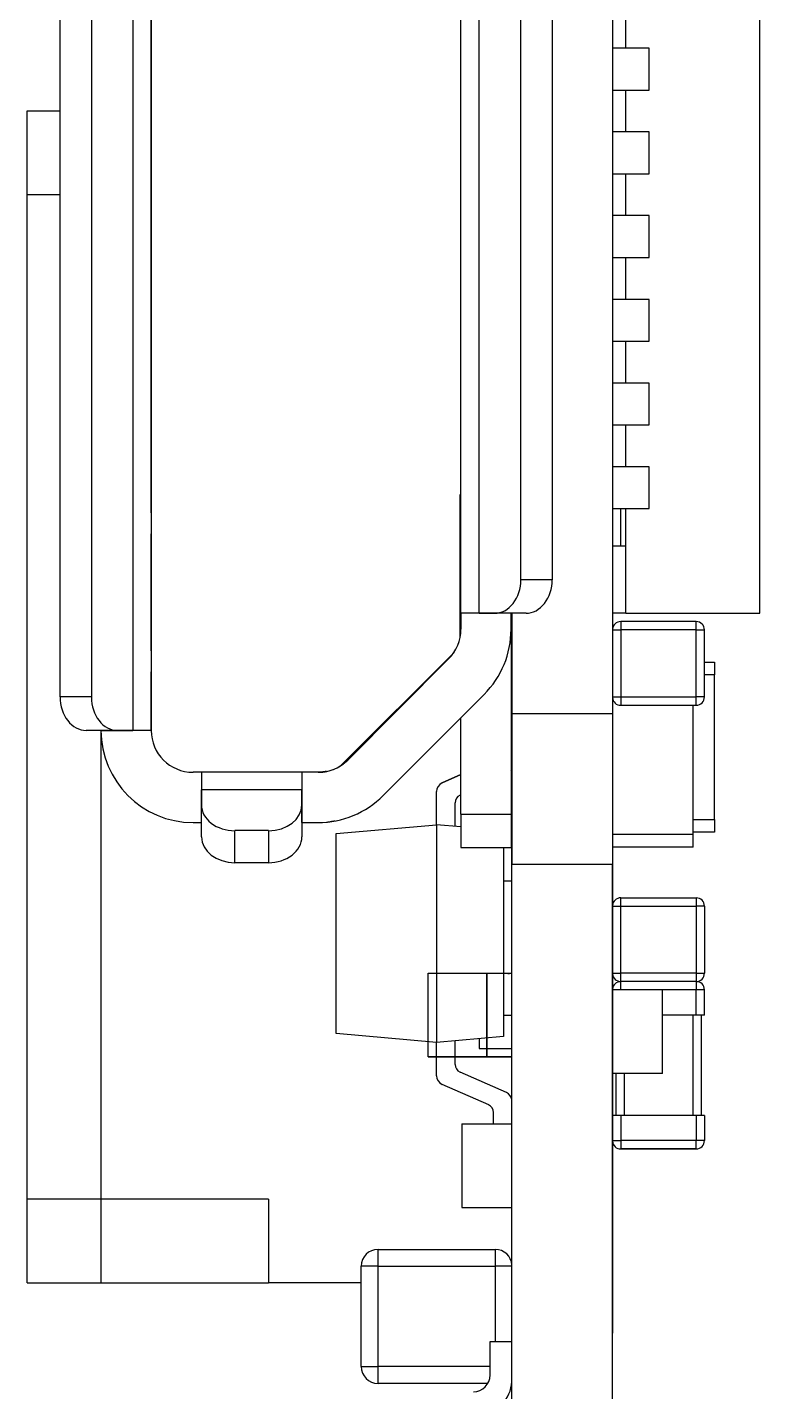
# Model space of a CAD drawing. Extents: x 119.2 to 174.2, y 86.4 to 135.7.
# Drawn here: x 126.31 to 130.69, y 99.8 to 107.95 of the extents above; entities that cross this region are included whole.
import ezdxf

# ---------------------------------------------------------------- set-up
doc = ezdxf.new("R2010")
doc.units = 0
doc.layers.add('ProjItem012', color=7, linetype='CONTINUOUS')

msp = doc.modelspace()

# ---------------------------------------------------------------- linework, layer by layer
at = {"layer": 'ProjItem012'}
for p, q in [((130.687, 104.45), (130.687, 111.45)), ((126.943, 110.15), (126.943, 103.75)), ((127.052, 110.15), (127.052, 103.75)), ((129.807, 110.05), (129.807, 103.85)), ((126.507, 109.95), (126.507, 103.95)), ((126.695, 109.95), (126.695, 103.95)), ((128.902, 104.45), (128.902, 109.45)), ((129.012, 104.45), (129.012, 109.45)), ((129.26, 104.65), (129.26, 109.25)), ((129.447, 109.25), (129.447, 104.65)), ((127.052, 105.175), (127.052, 108.725)), ((129.887, 107.825), (129.887, 108.075)), ((129.808, 107.825), (129.807, 107.825)), ((129.808, 107.84), (129.808, 107.84)), ((129.887, 107.825), (129.808, 107.825)), ((130.027, 107.825), (129.887, 107.825)), ((130.027, 107.575), (130.027, 107.825)), ((129.808, 107.798), (129.808, 107.602)), ((129.808, 107.798), (129.808, 107.602)), ((129.808, 107.798), (129.808, 107.798)), ((129.808, 107.602), (129.808, 107.602)), ((129.807, 107.575), (129.808, 107.575)), ((129.808, 107.575), (129.887, 107.575)), ((129.808, 107.56), (129.808, 107.56)), ((129.808, 107.56), (129.808, 107.56)), ((129.887, 107.325), (129.887, 107.575)), ((129.887, 107.575), (130.027, 107.575)), ((126.312, 106.95), (126.312, 107.45)), ((126.312, 107.45), (126.507, 107.45)), ((129.808, 107.34), (129.808, 107.34)), ((129.808, 107.325), (129.807, 107.325)), ((129.887, 107.325), (129.808, 107.325)), ((129.808, 107.298), (129.808, 107.102)), ((129.808, 107.298), (129.808, 107.102)), ((129.808, 107.298), (129.808, 107.298)), ((130.027, 107.325), (129.887, 107.325)), ((130.027, 107.075), (130.027, 107.325)), ((129.808, 107.102), (129.808, 107.102)), ((129.807, 107.075), (129.808, 107.075)), ((129.808, 107.075), (129.887, 107.075)), ((129.808, 107.06), (129.808, 107.06)), ((129.808, 107.06), (129.808, 107.06)), ((129.887, 106.825), (129.887, 107.075)), ((129.887, 107.075), (130.027, 107.075)), ((126.312, 100.95), (126.312, 106.95)), ((126.507, 106.95), (126.312, 106.95)), ((129.808, 106.825), (129.807, 106.825)), ((129.808, 106.84), (129.808, 106.84)), ((129.887, 106.825), (129.808, 106.825)), ((129.808, 106.798), (129.808, 106.602)), ((129.808, 106.798), (129.808, 106.602)), ((129.808, 106.798), (129.808, 106.798)), ((130.027, 106.825), (129.887, 106.825)), ((130.027, 106.575), (130.027, 106.825)), ((129.808, 106.602), (129.808, 106.602)), ((129.807, 106.575), (129.808, 106.575)), ((129.808, 106.575), (129.887, 106.575)), ((129.808, 106.56), (129.808, 106.56)), ((129.808, 106.56), (129.808, 106.56)), ((129.887, 106.325), (129.887, 106.575)), ((129.887, 106.575), (130.027, 106.575)), ((129.808, 106.325), (129.807, 106.325)), ((129.808, 106.34), (129.808, 106.34)), ((129.887, 106.325), (129.808, 106.325)), ((129.808, 106.298), (129.808, 106.102)), ((129.808, 106.298), (129.808, 106.102)), ((129.808, 106.298), (129.808, 106.298)), ((130.027, 106.325), (129.887, 106.325)), ((130.027, 106.075), (130.027, 106.325)), ((129.807, 106.075), (129.808, 106.075)), ((129.808, 106.102), (129.808, 106.102)), ((129.808, 106.075), (129.887, 106.075)), ((129.808, 106.06), (129.808, 106.06)), ((129.808, 106.06), (129.808, 106.06)), ((129.887, 105.825), (129.887, 106.075)), ((129.887, 106.075), (130.027, 106.075)), ((129.808, 105.825), (129.807, 105.825)), ((129.808, 105.84), (129.808, 105.84)), ((129.887, 105.825), (129.808, 105.825)), ((129.808, 105.798), (129.808, 105.602)), ((129.808, 105.798), (129.808, 105.602)), ((129.808, 105.798), (129.808, 105.798)), ((130.027, 105.825), (129.887, 105.825)), ((130.027, 105.575), (130.027, 105.825)), ((129.807, 105.575), (129.808, 105.575)), ((129.808, 105.602), (129.808, 105.602)), ((129.808, 105.575), (129.887, 105.575)), ((129.808, 105.56), (129.808, 105.56)), ((129.808, 105.56), (129.808, 105.56)), ((129.887, 105.325), (129.887, 105.575)), ((129.887, 105.575), (130.027, 105.575)), ((129.808, 105.325), (129.807, 105.325)), ((129.808, 105.34), (129.808, 105.34)), ((129.887, 105.325), (129.808, 105.325)), ((129.808, 105.298), (129.808, 105.102)), ((129.808, 105.298), (129.808, 105.102)), ((129.808, 105.298), (129.808, 105.298)), ((130.027, 105.325), (129.887, 105.325)), ((130.027, 105.075), (130.027, 105.325)), ((128.897, 105.16), (128.902, 105.16)), ((128.897, 104.304), (128.897, 105.16)), ((128.897, 105.143), (128.902, 105.142)), ((129.807, 105.075), (129.808, 105.075)), ((129.808, 105.102), (129.808, 105.102)), ((129.808, 105.075), (129.887, 105.075)), ((129.808, 105.06), (129.808, 105.06)), ((129.808, 105.06), (129.808, 105.06)), ((129.808, 105.06), (129.808, 105.06)), ((129.808, 105.06), (129.808, 105.06)), ((129.808, 105.06), (129.808, 104.9)), ((129.808, 105.06), (129.808, 104.9)), ((129.857, 104.85), (129.857, 105.075)), ((129.857, 104.85), (129.857, 105.075)), ((129.857, 104.85), (129.857, 105.075)), ((129.887, 104.45), (129.887, 105.075)), ((129.887, 105.075), (130.027, 105.075)), ((127.052, 105.05), (127.052, 104.925)), ((128.897, 105.025), (128.902, 105.025)), ((127.052, 104.925), (127.052, 104.225)), ((127.052, 104.225), (127.052, 104.925)), ((129.808, 104.9), (129.808, 104.9)), ((129.808, 104.85), (129.807, 104.85)), ((129.808, 104.858), (129.808, 104.45)), ((129.808, 104.858), (129.808, 104.45)), ((129.808, 104.858), (129.808, 104.858)), ((129.887, 104.85), (129.808, 104.85)), ((129.447, 104.65), (129.26, 104.65)), ((128.902, 104.45), (128.902, 104.354)), ((129.202, 104.45), (129.012, 104.45)), ((129.012, 104.45), (129.104, 104.45)), ((129.291, 104.45), (129.104, 104.45)), ((129.202, 104.354), (129.202, 104.45)), ((129.202, 104.45), (129.202, 103.25)), ((129.207, 104.45), (129.207, 103.85)), ((129.207, 102.85), (129.207, 104.45)), ((129.207, 102.85), (129.207, 104.45)), ((129.808, 104.45), (129.807, 104.45)), ((129.887, 104.45), (129.808, 104.45)), ((129.808, 104.45), (129.808, 104.45)), ((129.808, 104.45), (129.808, 103.85)), ((129.808, 104.45), (129.808, 103.85)), ((129.887, 104.45), (130.687, 104.45)), ((130.307, 104.4), (129.857, 104.4)), ((130.307, 104.4), (129.857, 104.4)), ((130.307, 104.4), (129.857, 104.4)), ((129.857, 104.35), (129.857, 103.95)), ((130.307, 104.35), (129.857, 104.35)), ((130.307, 104.35), (129.857, 104.35)), ((129.857, 104.35), (129.857, 103.95)), ((129.857, 104.35), (129.857, 103.95)), ((130.307, 104.35), (129.857, 104.35)), ((130.307, 103.95), (130.307, 104.35)), ((130.307, 103.95), (130.307, 104.35)), ((130.307, 103.95), (130.307, 104.35)), ((130.357, 103.95), (130.357, 104.35)), ((130.357, 103.95), (130.357, 104.35)), ((130.357, 103.95), (130.357, 104.35)), ((127.052, 104.225), (127.052, 104.1)), ((128.187, 103.542), (128.861, 104.215)), ((128.829, 104.177), (128.226, 103.573)), ((130.357, 104.158), (130.417, 104.158)), ((130.417, 104.082), (130.357, 104.082)), ((130.417, 103.218), (130.417, 104.082)), ((129.207, 104.05), (129.202, 104.05)), ((129.207, 104.05), (129.207, 104.05)), ((126.695, 103.95), (126.507, 103.95)), ((127.052, 103.75), (127.052, 103.975)), ((128.438, 103.361), (129.041, 103.965)), ((129.857, 103.95), (130.307, 103.95)), ((129.857, 103.95), (130.307, 103.95)), ((129.857, 103.95), (130.307, 103.95)), ((129.207, 103.85), (129.202, 103.85)), ((129.807, 103.85), (129.207, 103.85)), ((129.207, 103.85), (129.207, 103.85)), ((129.808, 103.85), (129.808, 103.65)), ((129.808, 103.85), (129.808, 103.65)), ((129.808, 103.85), (129.808, 103.85)), ((129.857, 103.9), (130.307, 103.9)), ((129.857, 103.9), (130.307, 103.9)), ((129.857, 103.9), (130.307, 103.9)), ((130.29, 103.129), (130.29, 103.9)), ((126.851, 103.75), (126.664, 103.75)), ((126.752, 103.75), (126.943, 103.75)), ((126.752, 103.75), (126.752, 100.95)), ((126.943, 103.75), (126.851, 103.75)), ((128.438, 103.361), (128.902, 103.826)), ((128.902, 103.25), (128.902, 103.826)), ((129.207, 103.736), (129.202, 103.736)), ((129.207, 103.736), (129.207, 103.736)), ((129.808, 103.65), (129.808, 103.65)), ((127.352, 103.5), (127.302, 103.5)), ((127.952, 103.5), (127.352, 103.5)), ((128.049, 103.5), (127.952, 103.5)), ((128.79, 103.437), (128.902, 103.486)), ((128.902, 103.486), (128.79, 103.437)), ((127.352, 103.2), (127.352, 103.395)), ((127.352, 103.395), (127.352, 103.305)), ((127.952, 103.395), (127.352, 103.395)), ((127.952, 103.2), (127.952, 103.395)), ((127.952, 103.395), (127.952, 103.305)), ((128.757, 103.186), (128.757, 103.386)), ((128.757, 103.186), (128.757, 103.386)), ((128.897, 103.364), (128.902, 103.366)), ((128.902, 103.366), (128.897, 103.364)), ((127.352, 103.114), (127.352, 103.305)), ((127.952, 103.305), (127.952, 103.114)), ((128.867, 103.177), (128.867, 103.318)), ((127.302, 103.2), (127.352, 103.2)), ((127.952, 103.2), (128.049, 103.2)), ((128.157, 103.134), (128.757, 103.186)), ((128.757, 103.186), (128.757, 101.886)), ((128.902, 103.174), (128.757, 103.186)), ((128.902, 103.25), (129.202, 103.25)), ((130.29, 103.218), (130.417, 103.218)), ((127.752, 103.152), (127.552, 103.152)), ((127.552, 102.96), (127.552, 103.152)), ((127.752, 103.152), (127.752, 102.96)), ((128.157, 101.939), (128.157, 103.134)), ((129.808, 103.129), (129.807, 103.129)), ((129.808, 103.15), (129.808, 103.15)), ((130.29, 103.129), (129.808, 103.129)), ((130.417, 103.142), (130.29, 103.142)), ((128.902, 103.05), (129.202, 103.05)), ((129.157, 103.05), (129.157, 101.921)), ((129.207, 103.05), (129.202, 103.05)), ((129.207, 103.05), (129.207, 103.05)), ((129.808, 103.053), (129.807, 103.053)), ((130.29, 103.053), (129.808, 103.053)), ((127.752, 102.96), (127.552, 102.96)), ((129.207, 91.95), (129.207, 102.95)), ((129.807, 102.95), (129.207, 102.95)), ((129.807, 91.95), (129.807, 102.95)), ((129.207, 102.85), (129.157, 102.85)), ((129.207, 102.85), (129.207, 102.85)), ((129.207, 102.85), (129.207, 102.85)), ((129.207, 102.65), (129.207, 102.85)), ((129.207, 102.65), (129.207, 102.85)), ((129.857, 102.75), (130.307, 102.75)), ((129.857, 102.75), (130.307, 102.75)), ((129.857, 102.75), (130.307, 102.75)), ((129.857, 102.7), (130.307, 102.7)), ((129.857, 102.3), (129.857, 102.7)), ((129.857, 102.7), (130.307, 102.7)), ((129.857, 102.3), (129.857, 102.7)), ((129.857, 102.7), (130.307, 102.7)), ((129.857, 102.3), (129.857, 102.7)), ((130.307, 102.7), (130.307, 102.3)), ((130.307, 102.7), (130.307, 102.3)), ((130.307, 102.7), (130.307, 102.3)), ((130.357, 102.7), (130.357, 102.3)), ((130.357, 102.7), (130.357, 102.3)), ((130.357, 102.7), (130.357, 102.3)), ((129.207, 102.65), (129.207, 102.65)), ((129.808, 102.65), (129.808, 102.25)), ((129.808, 102.65), (129.808, 102.25)), ((129.808, 102.65), (129.808, 102.65)), ((128.707, 102.3), (129.057, 102.3)), ((128.707, 101.8), (128.707, 102.3)), ((128.707, 102.3), (129.057, 102.3)), ((128.707, 102.3), (129.057, 102.3)), ((128.707, 101.8), (128.707, 102.3)), ((128.707, 101.8), (128.707, 102.3)), ((128.707, 102.3), (129.057, 102.3)), ((128.707, 101.8), (128.707, 102.3)), ((129.057, 102.3), (129.057, 101.8)), ((129.057, 102.3), (129.057, 101.8)), ((129.057, 101.8), (129.057, 102.3)), ((129.057, 101.8), (129.057, 102.3)), ((129.057, 101.8), (129.057, 102.3)), ((129.057, 101.8), (129.057, 102.3)), ((129.057, 101.8), (129.057, 102.3)), ((129.057, 101.8), (129.057, 102.3)), ((129.185, 102.299), (129.192, 102.299)), ((129.192, 102.299), (129.185, 102.299)), ((129.185, 102.299), (129.192, 102.299)), ((129.192, 102.299), (129.185, 102.299)), ((129.185, 102.299), (129.192, 102.299)), ((129.192, 102.299), (129.185, 102.299)), ((129.185, 102.299), (129.192, 102.299)), ((129.192, 102.299), (129.185, 102.299)), ((129.207, 102.3), (129.207, 102.3)), ((129.207, 101.8), (129.207, 102.3)), ((129.207, 101.8), (129.207, 102.3)), ((130.307, 102.3), (129.857, 102.3)), ((130.307, 102.3), (129.857, 102.3)), ((130.307, 102.3), (129.857, 102.3)), ((129.808, 102.25), (129.808, 102.25)), ((129.808, 102.225), (129.808, 102.225)), ((129.808, 102.225), (129.808, 101.675)), ((129.808, 102.225), (129.808, 101.675)), ((130.307, 102.25), (129.857, 102.25)), ((130.307, 102.25), (129.857, 102.25)), ((130.307, 102.25), (129.857, 102.25)), ((129.808, 102.2), (129.807, 102.2)), ((130.107, 102.2), (129.808, 102.2)), ((130.107, 101.7), (130.107, 102.2)), ((130.307, 102.2), (130.107, 102.2)), ((130.307, 102.2), (130.107, 102.2)), ((130.307, 102.2), (130.107, 102.2)), ((130.307, 102.05), (130.307, 102.2)), ((130.307, 102.05), (130.307, 102.2)), ((130.307, 102.05), (130.307, 102.2)), ((130.357, 102.05), (130.357, 102.2)), ((130.357, 102.05), (130.357, 102.2)), ((130.357, 102.05), (130.357, 102.2)), ((129.157, 102.05), (129.207, 102.05)), ((129.207, 102.05), (129.207, 102.05)), ((130.307, 102.05), (130.107, 102.05)), ((130.307, 102.05), (130.107, 102.05)), ((130.307, 102.05), (130.107, 102.05)), ((130.287, 102.05), (130.287, 101.45)), ((130.337, 102.05), (130.337, 101.45)), ((128.757, 101.886), (128.157, 101.939)), ((129.157, 101.921), (128.757, 101.886)), ((128.757, 101.686), (128.757, 101.886)), ((128.867, 101.755), (128.867, 101.896)), ((129.012, 101.909), (129.012, 101.85)), ((129.057, 101.8), (128.707, 101.8)), ((128.707, 101.8), (129.057, 101.8)), ((129.057, 101.8), (128.707, 101.8)), ((128.707, 101.8), (129.057, 101.8)), ((129.012, 101.85), (129.207, 101.85)), ((129.207, 101.8), (129.057, 101.8)), ((129.057, 101.8), (129.207, 101.8)), ((129.207, 101.8), (129.057, 101.8)), ((129.057, 101.8), (129.207, 101.8)), ((129.207, 101.85), (129.207, 101.85)), ((129.207, 101.425), (129.207, 101.8)), ((129.207, 101.425), (129.207, 101.8)), ((129.207, 101.8), (129.207, 101.8)), ((129.207, 101.8), (129.207, 101.8)), ((129.207, 101.8), (129.207, 101.8)), ((129.207, 101.8), (129.207, 101.8)), ((129.207, 101.8), (129.207, 101.8)), ((129.068, 101.514), (128.79, 101.636)), ((129.175, 101.587), (128.897, 101.709)), ((129.808, 101.7), (129.807, 101.7)), ((130.107, 101.7), (129.808, 101.7)), ((129.808, 101.675), (129.808, 101.675)), ((129.827, 101.7), (129.827, 101.45)), ((129.877, 101.7), (129.877, 101.45)), ((129.097, 101.4), (129.097, 101.468)), ((128.907, 101.4), (128.907, 100.9)), ((128.907, 101.4), (129.207, 101.4)), ((129.207, 100.875), (129.207, 101.425)), ((129.207, 101.425), (129.207, 101.425)), ((129.207, 100.875), (129.207, 101.425)), ((129.207, 101.4), (129.207, 101.4)), ((130.307, 101.45), (129.857, 101.45)), ((130.307, 101.45), (129.857, 101.45)), ((130.307, 101.45), (129.857, 101.45)), ((129.857, 101.45), (129.857, 101.3)), ((129.857, 101.45), (129.857, 101.3)), ((129.857, 101.45), (129.857, 101.3)), ((130.307, 101.45), (130.307, 101.3)), ((130.307, 101.45), (130.307, 101.3)), ((130.307, 101.45), (130.307, 101.3)), ((130.357, 101.45), (130.357, 101.3)), ((130.357, 101.45), (130.357, 101.3)), ((130.357, 101.45), (130.357, 101.3)), ((129.808, 101.25), (129.808, 100.775)), ((129.808, 101.25), (129.808, 100.775)), ((129.808, 101.25), (129.808, 101.25)), ((130.307, 101.3), (129.857, 101.3)), ((130.307, 101.3), (129.857, 101.3)), ((130.307, 101.3), (129.857, 101.3)), ((129.857, 101.25), (130.307, 101.25)), ((130.307, 101.25), (129.857, 101.25)), ((129.857, 101.25), (130.307, 101.25)), ((130.307, 101.25), (129.857, 101.25)), ((129.857, 101.25), (130.307, 101.25)), ((130.307, 101.25), (129.857, 101.25)), ((129.857, 101.25), (130.307, 101.25)), ((130.307, 101.25), (129.857, 101.25)), ((129.857, 101.25), (130.307, 101.25)), ((130.307, 101.25), (129.857, 101.25)), ((129.857, 101.25), (130.307, 101.25)), ((130.307, 101.25), (129.857, 101.25)), ((126.312, 100.45), (126.312, 100.95)), ((126.752, 100.95), (126.312, 100.95)), ((126.752, 100.95), (126.752, 100.45)), ((127.752, 100.95), (126.752, 100.95)), ((127.752, 100.95), (127.752, 100.45)), ((128.907, 100.9), (129.207, 100.9)), ((129.207, 100.9), (129.207, 100.9)), ((129.207, 100.875), (129.207, 100.875)), ((129.207, 100.75), (129.207, 100.75)), ((129.207, 100.3), (129.207, 100.75)), ((129.207, 100.3), (129.207, 100.75)), ((129.808, 100.775), (129.808, 100.775)), ((128.407, 100.65), (129.107, 100.65)), ((128.407, 100.65), (129.107, 100.65)), ((128.407, 100.65), (129.107, 100.65)), ((128.407, 100.65), (129.107, 100.65)), ((128.407, 100.65), (129.107, 100.65)), ((128.407, 100.65), (129.107, 100.65)), ((128.407, 100.65), (129.107, 100.65)), ((128.407, 100.65), (129.107, 100.65)), ((128.407, 100.65), (129.107, 100.65)), ((128.407, 100.65), (129.107, 100.65)), ((129.808, 100.65), (129.808, 100.65)), ((128.307, 99.95), (128.307, 100.55)), ((128.307, 99.95), (128.307, 100.55)), ((128.307, 99.95), (128.307, 100.55)), ((128.407, 99.95), (128.407, 100.55)), ((128.407, 99.95), (128.407, 100.55)), ((128.407, 100.55), (129.107, 100.55)), ((128.407, 100.55), (129.107, 100.55)), ((128.407, 99.95), (128.407, 100.55)), ((128.407, 100.55), (129.107, 100.55)), ((129.107, 100.55), (129.107, 100.1)), ((129.107, 100.55), (129.107, 100.1)), ((129.107, 100.55), (129.107, 100.1)), ((126.312, 100.45), (126.752, 100.45)), ((126.752, 100.45), (127.752, 100.45)), ((128.307, 100.45), (127.752, 100.45)), ((129.207, 99.4), (129.207, 100.3)), ((129.207, 100.3), (129.207, 100.3)), ((129.207, 99.4), (129.207, 100.3)), ((129.077, 100.1), (129.207, 100.1)), ((129.077, 99.9), (129.077, 100.1)), ((129.207, 100.1), (129.207, 100.1)), ((129.808, 100.15), (129.808, 100.15)), ((129.077, 99.95), (128.407, 99.95)), ((129.077, 99.95), (128.407, 99.95)), ((129.077, 99.95), (128.407, 99.95)), ((129.064, 99.85), (128.407, 99.85)), ((129.064, 99.85), (128.407, 99.85)), ((129.064, 99.85), (128.407, 99.85)), ((129.064, 99.85), (128.407, 99.85)), ((129.064, 99.85), (128.407, 99.85)), ((129.064, 99.85), (128.407, 99.85)), ((129.064, 99.85), (128.407, 99.85)), ((129.064, 99.85), (128.407, 99.85)), ((129.064, 99.85), (128.407, 99.85)), ((129.064, 99.85), (128.407, 99.85))]:
    msp.add_line(p, q, dxfattribs=at)
for centre, radius, start, end in [((128.652, 104.354), 0.25, -45, 0), ((128.652, 104.354), 0.25, -45, 0), ((128.652, 104.354), 0.55, -45, 0), ((129.857, 104.35), 0.05, 179.638, 180), ((129.857, 104.35), 0.05, 179.638, 180), ((129.857, 104.35), 0.05, 179.638, 180), ((129.857, 104.35), 0.05, 179.638, 180), ((129.857, 104.35), 0.05, 90, 175.191), ((129.857, 104.35), 0.05, 90, 175.191), ((129.857, 104.35), 0.05, 90, 175.191), ((129.857, 104.35), 0.05, 90, 175.191), ((130.307, 104.35), 0.05, 0, 90), ((130.307, 104.35), 0.05, 0, 90), ((130.307, 104.35), 0.05, 0, 90), ((130.307, 104.35), 0.05, 0, 90), ((129.857, 103.95), 0.05, 180, -179.638), ((129.857, 103.95), 0.05, -180, -179.638), ((129.857, 103.95), 0.05, -180, -179.638), ((129.857, 103.95), 0.05, 180, -179.638), ((129.857, 103.95), 0.05, -175.191, -90), ((129.857, 103.95), 0.05, -175.191, -90), ((129.857, 103.95), 0.05, -175.191, -90), ((129.857, 103.95), 0.05, -175.191, -90), ((130.307, 103.95), 0.05, -90, 0), ((130.307, 103.95), 0.05, -90, 0), ((130.307, 103.95), 0.05, -90, 0), ((130.307, 103.95), 0.05, -90, 0), ((127.302, 103.75), 0.55, 180, -90), ((127.302, 103.75), 0.25, 180, -90), ((128.049, 103.75), 0.25, -90, -45), ((128.049, 103.75), 0.25, -77.8428, -65.5302), ((128.049, 103.75), 0.25, -65.5302, -45), ((128.049, 103.75), 0.25, -45, -44.9491), ((129.152, 103.536), 0.055, -24.62, -4.58489), ((129.152, 103.536), 0.055, -0.34551, 0), ((128.812, 103.386), 0.055, 113.806, 180), ((128.049, 103.75), 0.55, -90, -45), ((128.917, 103.318), 0.05, 113.806, 180), ((128.917, 103.318), 0.05, 113.806, 180), ((129.857, 102.7), 0.05, 179.638, 180), ((129.857, 102.7), 0.05, 179.638, 180), ((129.857, 102.7), 0.05, 179.638, 180), ((129.857, 102.7), 0.05, 179.638, 180), ((129.857, 102.7), 0.05, 179.638, 180), ((129.857, 102.7), 0.05, 179.638, 180), ((129.857, 102.7), 0.05, 179.638, 180), ((129.857, 102.7), 0.05, 179.638, 180), ((129.857, 102.7), 0.05, 179.638, 180), ((129.857, 102.7), 0.05, 90, 175.191), ((129.857, 102.7), 0.05, 90, 175.191), ((129.857, 102.7), 0.05, 90, 175.191), ((129.857, 102.7), 0.05, 90, 175.191), ((129.857, 102.7), 0.05, 90, 175.191), ((129.857, 102.7), 0.05, 90, 175.191), ((129.857, 102.7), 0.05, 90, 175.191), ((129.857, 102.7), 0.05, 90, 175.191), ((129.857, 102.7), 0.05, 90, 175.191), ((130.307, 102.7), 0.05, 0, 90), ((130.307, 102.7), 0.05, 0, 90), ((130.307, 102.7), 0.05, 0, 90), ((130.307, 102.7), 0.05, 0, 90), ((129.857, 102.3), 0.05, 180, -179.638), ((129.857, 102.3), 0.05, -180, -179.638), ((129.857, 102.3), 0.05, -180, -179.638), ((129.857, 102.3), 0.05, 180, -179.638), ((129.857, 102.3), 0.05, -175.191, -90), ((129.857, 102.3), 0.05, -175.191, -90), ((129.857, 102.3), 0.05, -175.191, -90), ((129.857, 102.3), 0.05, -175.191, -90), ((130.307, 102.3), 0.05, -90, 0), ((130.307, 102.3), 0.05, -90, 0), ((130.307, 102.3), 0.05, -90, 0), ((130.307, 102.3), 0.05, -90, 0), ((129.857, 102.2), 0.05, 90, 175.191), ((129.857, 102.2), 0.05, 90, 175.191), ((129.857, 102.2), 0.05, 90, 175.191), ((129.857, 102.2), 0.05, 90, 175.191), ((130.307, 102.2), 0.05, 0, 90), ((130.307, 102.2), 0.05, 0, 90), ((130.307, 102.2), 0.05, 0, 90), ((130.307, 102.2), 0.05, 0, 90), ((129.857, 102.2), 0.05, 179.638, 180), ((129.857, 102.2), 0.05, 179.638, 180), ((129.857, 102.2), 0.05, 179.638, 180), ((129.857, 102.2), 0.05, 179.638, 180), ((128.917, 101.755), 0.05, 180, -113.806), ((128.812, 101.686), 0.055, 180, -113.806), ((129.152, 101.536), 0.055, 4.58489, 66.1941), ((129.047, 101.468), 0.05, 0, 66.1941), ((129.152, 101.536), 0.055, 0, 0.34551), ((129.857, 101.3), 0.05, 180, -179.638), ((129.857, 101.3), 0.05, 180, -179.638), ((129.857, 101.3), 0.05, -180, -179.638), ((129.857, 101.3), 0.05, -180, -179.638), ((129.857, 101.3), 0.05, -180, -179.638), ((129.857, 101.3), 0.05, -180, -179.638), ((129.857, 101.3), 0.05, -180, -179.638), ((129.857, 101.3), 0.05, -180, -179.638), ((129.857, 101.3), 0.05, -175.191, -90), ((129.857, 101.3), 0.05, -175.191, -90), ((129.857, 101.3), 0.05, -175.191, -90), ((129.857, 101.3), 0.05, -175.191, -90), ((129.857, 101.3), 0.05, -175.191, -90), ((129.857, 101.3), 0.05, -175.191, -90), ((129.857, 101.3), 0.05, -175.191, -90), ((129.857, 101.3), 0.05, -175.191, -90), ((130.307, 101.3), 0.05, -90, 0), ((130.307, 101.3), 0.05, -90, 0), ((130.307, 101.3), 0.05, -90, 0), ((130.307, 101.3), 0.05, -90, 0), ((130.307, 101.3), 0.05, -90, 0), ((130.307, 101.3), 0.05, -90, 0), ((130.307, 101.3), 0.05, -90, 0), ((130.307, 101.3), 0.05, -90, 0), ((128.407, 100.55), 0.1, 90, 180), ((128.407, 100.55), 0.1, 90, 180), ((128.407, 100.55), 0.1, 90, 180), ((128.407, 100.55), 0.1, 90, 180), ((129.107, 100.55), 0.1, 3.39983, 90), ((129.107, 100.55), 0.1, 3.39983, 90), ((129.107, 100.55), 0.1, 3.39983, 90), ((129.107, 100.55), 0.1, 3.39983, 90), ((129.107, 100.55), 0.1, 0, 0.25623), ((129.107, 100.55), 0.1, 0, 0.25623), ((129.107, 100.55), 0.1, 0, 0.25623), ((129.107, 100.55), 0.1, 0, 0.25623), ((128.407, 99.95), 0.1, 180, -90), ((128.407, 99.95), 0.1, 180, -90), ((128.407, 99.95), 0.1, -180, -90), ((128.407, 99.95), 0.1, -180, -90), ((128.407, 99.95), 0.1, 180, -90), ((128.407, 99.95), 0.1, 180, -90), ((128.407, 99.95), 0.1, -180, -90), ((128.407, 99.95), 0.1, -180, -90), ((128.407, 99.95), 0.1, 180, -90), ((128.977, 99.9), 0.1, -90, 0), ((128.977, 99.9), 0.1, -90, 0), ((128.977, 99.9), 0.1, -90, 0), ((129.007, 99.87), 0.2, -90, -2.40387), ((129.007, 99.87), 0.2, -0.18119, 0)]:
    msp.add_arc(centre, radius, start, end, dxfattribs=at)
for centre, major_axis, ratio, start_param, end_param in [((129.104, 104.65), (0, 0.2), 0.781629, 3.14159, 4.71239), ((129.291, 104.65), (0, -0.2), 0.781629, -6.28319, -4.71239), ((126.664, 103.95), (0, 0.2), 0.781629, -4.71239, -3.14159), ((126.851, 103.95), (0, -0.2), 0.781629, 4.71239, 0), ((127.552, 103.305), (0.2, 0), 0.769614, 3.14159, 4.71239), ((127.752, 103.305), (0.2, 0), 0.769614, 4.71239, 0), ((127.552, 103.114), (-0.2, 0), 0.769614, 0, -4.71239), ((127.752, 103.114), (-0.2, 0), 0.769614, -4.71239, -3.14159)]:
    msp.add_ellipse(centre, major_axis=major_axis, ratio=ratio, start_param=start_param, end_param=end_param, dxfattribs=at)
for points, degree in [([(129.808, 107.84), (129.808, 107.84), (129.808, 107.82), (129.808, 107.798)], 3), ([(129.808, 107.84), (129.808, 107.84), (129.808, 107.82), (129.808, 107.798)], 3), ([(129.808, 107.602), (129.808, 107.58), (129.808, 107.56), (129.808, 107.56)], 3), ([(129.808, 107.602), (129.808, 107.58), (129.808, 107.56), (129.808, 107.56)], 3), ([(129.808, 107.34), (129.808, 107.34), (129.808, 107.32), (129.808, 107.298)], 3), ([(129.808, 107.34), (129.808, 107.34), (129.808, 107.32), (129.808, 107.298)], 3), ([(129.808, 107.102), (129.808, 107.08), (129.808, 107.06), (129.808, 107.06)], 3), ([(129.808, 107.102), (129.808, 107.08), (129.808, 107.06), (129.808, 107.06)], 3), ([(129.808, 106.84), (129.808, 106.84), (129.808, 106.82), (129.808, 106.798)], 3), ([(129.808, 106.84), (129.808, 106.84), (129.808, 106.82), (129.808, 106.798)], 3), ([(129.808, 106.602), (129.808, 106.58), (129.808, 106.56), (129.808, 106.56)], 3), ([(129.808, 106.602), (129.808, 106.58), (129.808, 106.56), (129.808, 106.56)], 3), ([(129.808, 106.34), (129.808, 106.34), (129.808, 106.32), (129.808, 106.298)], 3), ([(129.808, 106.34), (129.808, 106.34), (129.808, 106.32), (129.808, 106.298)], 3), ([(129.808, 106.102), (129.808, 106.08), (129.808, 106.06), (129.808, 106.06)], 3), ([(129.808, 106.102), (129.808, 106.08), (129.808, 106.06), (129.808, 106.06)], 3), ([(129.808, 105.84), (129.808, 105.84), (129.808, 105.82), (129.808, 105.798)], 3), ([(129.808, 105.84), (129.808, 105.84), (129.808, 105.82), (129.808, 105.798)], 3), ([(129.808, 105.602), (129.808, 105.58), (129.808, 105.56), (129.808, 105.56)], 3), ([(129.808, 105.602), (129.808, 105.58), (129.808, 105.56), (129.808, 105.56)], 3), ([(129.808, 105.34), (129.808, 105.34), (129.808, 105.32), (129.808, 105.298)], 3), ([(129.808, 105.34), (129.808, 105.34), (129.808, 105.32), (129.808, 105.298)], 3), ([(127.052, 105.05), (127.052, 105.117), (127.052, 105.176), (127.052, 105.175)], 3), ([(129.808, 105.102), (129.808, 105.08), (129.808, 105.06), (129.808, 105.06)], 3), ([(129.808, 105.102), (129.808, 105.08), (129.808, 105.06), (129.808, 105.06)], 3), ([(129.808, 104.9), (129.808, 104.9), (129.808, 104.88), (129.808, 104.858)], 3), ([(129.808, 104.9), (129.808, 104.9), (129.808, 104.88), (129.808, 104.858)], 3), ([(129.012, 104.45), (128.906, 104.45), (128.902, 104.45)], 2), ([(129.807, 104.35), (129.808, 104.35)], 1), ([(129.807, 104.35), (129.808, 104.35)], 1), ([(129.807, 104.35), (129.808, 104.35)], 1), ([(129.808, 104.35), (129.809, 104.35), (129.832, 104.35), (129.857, 104.35)], 3), ([(129.808, 104.35), (129.809, 104.35), (129.832, 104.35), (129.857, 104.35)], 3), ([(129.808, 104.35), (129.809, 104.35), (129.832, 104.35), (129.857, 104.35)], 3), ([(129.857, 104.4), (129.857, 104.401), (129.857, 104.377), (129.857, 104.35)], 3), ([(129.857, 104.4), (129.857, 104.401), (129.857, 104.377), (129.857, 104.35)], 3), ([(129.857, 104.4), (129.857, 104.401), (129.857, 104.377), (129.857, 104.35)], 3), ([(130.307, 104.35), (130.307, 104.377), (130.307, 104.401), (130.307, 104.4)], 3), ([(130.307, 104.35), (130.307, 104.377), (130.307, 104.401), (130.307, 104.4)], 3), ([(130.307, 104.35), (130.307, 104.377), (130.307, 104.401), (130.307, 104.4)], 3), ([(130.307, 104.35), (130.334, 104.35), (130.358, 104.35), (130.357, 104.35)], 3), ([(130.307, 104.35), (130.334, 104.35), (130.358, 104.35), (130.357, 104.35)], 3), ([(130.307, 104.35), (130.334, 104.35), (130.358, 104.35), (130.357, 104.35)], 3), ([(130.417, 104.158), (130.417, 104.159), (130.417, 104.123), (130.417, 104.082)], 3), ([(127.052, 103.975), (127.052, 103.974), (127.052, 104.033), (127.052, 104.1)], 3), ([(129.807, 103.95), (129.808, 103.95)], 1), ([(129.807, 103.95), (129.808, 103.95)], 1), ([(129.807, 103.95), (129.808, 103.95)], 1), ([(129.808, 103.95), (129.809, 103.95), (129.832, 103.95), (129.857, 103.95)], 3), ([(129.808, 103.95), (129.809, 103.95), (129.832, 103.95), (129.857, 103.95)], 3), ([(129.808, 103.95), (129.809, 103.95), (129.832, 103.95), (129.857, 103.95)], 3), ([(129.857, 103.95), (129.857, 103.923), (129.857, 103.899), (129.857, 103.9)], 3), ([(129.857, 103.95), (129.857, 103.923), (129.857, 103.899), (129.857, 103.9)], 3), ([(129.857, 103.95), (129.857, 103.923), (129.857, 103.899), (129.857, 103.9)], 3), ([(130.357, 103.95), (130.358, 103.95), (130.334, 103.95), (130.307, 103.95)], 3), ([(130.357, 103.95), (130.358, 103.95), (130.334, 103.95), (130.307, 103.95)], 3), ([(130.307, 103.9), (130.307, 103.899), (130.307, 103.923), (130.307, 103.95)], 3), ([(130.307, 103.9), (130.307, 103.899), (130.307, 103.923), (130.307, 103.95)], 3), ([(130.357, 103.95), (130.358, 103.95), (130.334, 103.95), (130.307, 103.95)], 3), ([(130.307, 103.9), (130.307, 103.899), (130.307, 103.923), (130.307, 103.95)], 3), ([(129.207, 103.85), (129.207, 103.499), (129.207, 103.169), (129.207, 102.95)], 3), ([(129.807, 103.85), (129.807, 103.499), (129.807, 103.169), (129.807, 102.95)], 3), ([(127.052, 103.75), (127.049, 103.75), (126.943, 103.75)], 2), ([(128.102, 103.506), (128.075, 103.5), (128.049, 103.5)], 2), ([(128.049, 103.5), (128.074, 103.5), (128.099, 103.505)], 2), ([(128.099, 103.505), (128.102, 103.506)], 1), ([(128.152, 103.522), (128.152, 103.522)], 1), ([(127.352, 103.5), (127.352, 103.497), (127.352, 103.395)], 2), ([(127.952, 103.5), (127.952, 103.497), (127.952, 103.395)], 2), ([(128.099, 103.202), (128.152, 103.21)], 1), ([(128.1, 103.202), (128.099, 103.202)], 1), ([(128.902, 103.25), (128.902, 103.143), (128.902, 103.048), (128.902, 103.05)], 3), ([(129.202, 103.25), (129.202, 103.143), (129.202, 103.048), (129.202, 103.05)], 3), ([(130.417, 103.218), (130.417, 103.177), (130.417, 103.141), (130.417, 103.142)], 3), ([(130.29, 103.053), (130.29, 103.094), (130.29, 103.13), (130.29, 103.129)], 3), ([(129.807, 102.7), (129.808, 102.7)], 1), ([(129.807, 102.7), (129.808, 102.7)], 1), ([(129.807, 102.7), (129.808, 102.7)], 1), ([(129.808, 102.7), (129.809, 102.7), (129.832, 102.7), (129.857, 102.7)], 3), ([(129.808, 102.7), (129.809, 102.7), (129.832, 102.7), (129.857, 102.7)], 3), ([(129.808, 102.7), (129.809, 102.7), (129.832, 102.7), (129.857, 102.7)], 3), ([(129.857, 102.7), (129.857, 102.727), (129.857, 102.751), (129.857, 102.75)], 3), ([(129.857, 102.7), (129.857, 102.727), (129.857, 102.751), (129.857, 102.75)], 3), ([(129.857, 102.7), (129.857, 102.727), (129.857, 102.751), (129.857, 102.75)], 3), ([(130.307, 102.75), (130.307, 102.751), (130.307, 102.727), (130.307, 102.7)], 3), ([(130.307, 102.75), (130.307, 102.751), (130.307, 102.727), (130.307, 102.7)], 3), ([(130.307, 102.75), (130.307, 102.751), (130.307, 102.727), (130.307, 102.7)], 3), ([(130.357, 102.7), (130.358, 102.7), (130.334, 102.7), (130.307, 102.7)], 3), ([(130.357, 102.7), (130.358, 102.7), (130.334, 102.7), (130.307, 102.7)], 3), ([(130.357, 102.7), (130.358, 102.7), (130.334, 102.7), (130.307, 102.7)], 3), ([(129.057, 102.3), (129.207, 102.3)], 1), ([(129.057, 102.3), (129.207, 102.3)], 1), ([(129.057, 102.3), (129.207, 102.3)], 1), ([(129.057, 102.3), (129.207, 102.3)], 1), ([(129.183, 102.299), (129.184, 102.299), (129.183, 102.299)], 2), ([(129.187, 102.299), (129.185, 102.299), (129.187, 102.299)], 2), ([(129.187, 102.299), (129.187, 102.299)], 1), ([(129.187, 102.299), (129.193, 102.299), (129.193, 102.299)], 2), ([(129.191, 102.299), (129.192, 102.299), (129.187, 102.299)], 2), ([(129.19, 102.299), (129.19, 102.299)], 1), ([(129.193, 102.299), (129.191, 102.299)], 1), ([(129.807, 102.3), (129.808, 102.3)], 1), ([(129.807, 102.3), (129.808, 102.3)], 1), ([(129.807, 102.3), (129.808, 102.3)], 1), ([(129.808, 102.3), (129.809, 102.3), (129.832, 102.3), (129.857, 102.3)], 3), ([(129.808, 102.3), (129.809, 102.3), (129.832, 102.3), (129.857, 102.3)], 3), ([(129.808, 102.3), (129.809, 102.3), (129.832, 102.3), (129.857, 102.3)], 3), ([(129.857, 102.25), (129.857, 102.249), (129.857, 102.273), (129.857, 102.3)], 3), ([(129.857, 102.25), (129.857, 102.249), (129.857, 102.273), (129.857, 102.3)], 3), ([(129.857, 102.25), (129.857, 102.249), (129.857, 102.273), (129.857, 102.3)], 3), ([(130.307, 102.3), (130.334, 102.3), (130.358, 102.3), (130.357, 102.3)], 3), ([(130.307, 102.3), (130.334, 102.3), (130.358, 102.3), (130.357, 102.3)], 3), ([(130.307, 102.3), (130.307, 102.273), (130.307, 102.249), (130.307, 102.25)], 3), ([(130.307, 102.3), (130.307, 102.273), (130.307, 102.249), (130.307, 102.25)], 3), ([(130.307, 102.3), (130.334, 102.3), (130.358, 102.3), (130.357, 102.3)], 3), ([(130.307, 102.3), (130.307, 102.273), (130.307, 102.249), (130.307, 102.25)], 3), ([(129.808, 102.25), (129.808, 102.25), (129.808, 102.225)], 2), ([(129.808, 102.25), (129.808, 102.25), (129.808, 102.225)], 2), ([(129.857, 102.2), (129.857, 102.227), (129.857, 102.251), (129.857, 102.25)], 3), ([(129.857, 102.2), (129.857, 102.227), (129.857, 102.251), (129.857, 102.25)], 3), ([(129.857, 102.2), (129.857, 102.227), (129.857, 102.251), (129.857, 102.25)], 3), ([(130.307, 102.25), (130.307, 102.251), (130.307, 102.227), (130.307, 102.2)], 3), ([(130.307, 102.25), (130.307, 102.251), (130.307, 102.227), (130.307, 102.2)], 3), ([(130.307, 102.25), (130.307, 102.251), (130.307, 102.227), (130.307, 102.2)], 3), ([(130.357, 102.2), (130.358, 102.2), (130.334, 102.2), (130.307, 102.2)], 3), ([(130.357, 102.2), (130.358, 102.2), (130.334, 102.2), (130.307, 102.2)], 3), ([(130.357, 102.2), (130.358, 102.2), (130.334, 102.2), (130.307, 102.2)], 3), ([(130.357, 102.05), (130.358, 102.05), (130.334, 102.05), (130.307, 102.05)], 3), ([(130.357, 102.05), (130.358, 102.05), (130.334, 102.05), (130.307, 102.05)], 3), ([(130.357, 102.05), (130.358, 102.05), (130.334, 102.05), (130.307, 102.05)], 3), ([(129.808, 101.45), (129.807, 101.45)], 1), ([(129.808, 101.45), (129.807, 101.45)], 1), ([(129.808, 101.45), (129.807, 101.45)], 1), ([(129.857, 101.45), (129.832, 101.45), (129.809, 101.45), (129.808, 101.45)], 3), ([(129.857, 101.45), (129.832, 101.45), (129.809, 101.45), (129.808, 101.45)], 3), ([(129.857, 101.45), (129.832, 101.45), (129.809, 101.45), (129.808, 101.45)], 3), ([(130.357, 101.45), (130.358, 101.45), (130.334, 101.45), (130.307, 101.45)], 3), ([(130.357, 101.45), (130.358, 101.45), (130.334, 101.45), (130.307, 101.45)], 3), ([(130.357, 101.45), (130.358, 101.45), (130.334, 101.45), (130.307, 101.45)], 3), ([(129.807, 101.3), (129.808, 101.3)], 1), ([(129.807, 101.3), (129.808, 101.3)], 1), ([(129.807, 101.3), (129.808, 101.3)], 1), ([(129.808, 101.3), (129.809, 101.3), (129.832, 101.3), (129.857, 101.3)], 3), ([(129.808, 101.3), (129.809, 101.3), (129.832, 101.3), (129.857, 101.3)], 3), ([(129.808, 101.3), (129.809, 101.3), (129.832, 101.3), (129.857, 101.3)], 3), ([(129.857, 101.3), (129.857, 101.273), (129.857, 101.249), (129.857, 101.25)], 3), ([(129.857, 101.3), (129.857, 101.273), (129.857, 101.249), (129.857, 101.25)], 3), ([(129.857, 101.3), (129.857, 101.273), (129.857, 101.249), (129.857, 101.25)], 3), ([(130.357, 101.3), (130.358, 101.3), (130.334, 101.3), (130.307, 101.3)], 3), ([(130.357, 101.3), (130.358, 101.3), (130.334, 101.3), (130.307, 101.3)], 3), ([(130.307, 101.25), (130.307, 101.249), (130.307, 101.273), (130.307, 101.3)], 3), ([(130.307, 101.25), (130.307, 101.249), (130.307, 101.273), (130.307, 101.3)], 3), ([(130.357, 101.3), (130.358, 101.3), (130.334, 101.3), (130.307, 101.3)], 3), ([(130.307, 101.25), (130.307, 101.249), (130.307, 101.273), (130.307, 101.3)], 3), ([(129.808, 100.775), (129.808, 100.65)], 1), ([(129.808, 100.775), (129.808, 100.65)], 1), ([(128.407, 100.55), (128.407, 100.603), (128.407, 100.651), (128.407, 100.65)], 3), ([(128.407, 100.55), (128.407, 100.603), (128.407, 100.651), (128.407, 100.65)], 3), ([(128.407, 100.55), (128.407, 100.603), (128.407, 100.651), (128.407, 100.65)], 3), ([(129.107, 100.65), (129.107, 100.651), (129.107, 100.603), (129.107, 100.55)], 3), ([(129.107, 100.65), (129.107, 100.651), (129.107, 100.603), (129.107, 100.55)], 3), ([(129.107, 100.65), (129.107, 100.651), (129.107, 100.603), (129.107, 100.55)], 3), ([(128.407, 100.55), (128.354, 100.55), (128.306, 100.55), (128.307, 100.55)], 3), ([(128.407, 100.55), (128.354, 100.55), (128.306, 100.55), (128.307, 100.55)], 3), ([(128.407, 100.55), (128.354, 100.55), (128.306, 100.55), (128.307, 100.55)], 3), ([(129.207, 100.55), (129.205, 100.55), (129.159, 100.55), (129.107, 100.55)], 3), ([(129.207, 100.55), (129.205, 100.55), (129.159, 100.55), (129.107, 100.55)], 3), ([(129.207, 100.55), (129.205, 100.55), (129.159, 100.55), (129.107, 100.55)], 3), ([(129.207, 100.55), (129.207, 100.55)], 1), ([(129.207, 100.55), (129.207, 100.55)], 1), ([(129.207, 100.55), (129.207, 100.55)], 1), ([(128.307, 99.95), (128.306, 99.95), (128.354, 99.95), (128.407, 99.95)], 3), ([(128.307, 99.95), (128.306, 99.95), (128.354, 99.95), (128.407, 99.95)], 3), ([(128.307, 99.95), (128.306, 99.95), (128.354, 99.95), (128.407, 99.95)], 3), ([(128.407, 99.85), (128.407, 99.8489), (128.407, 99.8966), (128.407, 99.95)], 3), ([(128.407, 99.85), (128.407, 99.8489), (128.407, 99.8966), (128.407, 99.95)], 3), ([(128.407, 99.85), (128.407, 99.8489), (128.407, 99.8966), (128.407, 99.95)], 3)]:
    msp.add_open_spline(points, degree=degree, dxfattribs=at)
for points, knots in [([(129.808, 103.65), (129.808, 103.65), (129.808, 103.596), (129.808, 103.504), (129.808, 103.41), (129.808, 103.281), (129.808, 103.15)], [4.71239, 4.71239, 4.71239, 4.71239, 5.49779, 5.49779, 5.49779, 6.28319, 6.28319, 6.28319, 6.28319]), ([(129.808, 103.65), (129.808, 103.65), (129.808, 103.596), (129.808, 103.504), (129.808, 103.41), (129.808, 103.281), (129.808, 103.15)], [4.71239, 4.71239, 4.71239, 4.71239, 5.49779, 5.49779, 5.49779, 6.28319, 6.28319, 6.28319, 6.28319]), ([(129.808, 103.15), (129.808, 103.019), (129.808, 102.89), (129.808, 102.796), (129.808, 102.704), (129.808, 102.65), (129.808, 102.65)], [0, 0, 0, 0, 0.785398, 0.785398, 0.785398, 1.5708, 1.5708, 1.5708, 1.5708]), ([(129.808, 103.15), (129.808, 103.019), (129.808, 102.89), (129.808, 102.796), (129.808, 102.704), (129.808, 102.65), (129.808, 102.65)], [0, 0, 0, 0, 0.785398, 0.785398, 0.785398, 1.5708, 1.5708, 1.5708, 1.5708]), ([(129.808, 101.675), (129.808, 101.558), (129.808, 101.448), (129.808, 101.371), (129.808, 101.294), (129.808, 101.25), (129.808, 101.25)], [0.150568, 0.150568, 0.150568, 0.150568, 0.860682, 0.860682, 0.860682, 1.5708, 1.5708, 1.5708, 1.5708]), ([(129.808, 101.675), (129.808, 101.558), (129.808, 101.448), (129.808, 101.371), (129.808, 101.294), (129.808, 101.25), (129.808, 101.25)], [0.150568, 0.150568, 0.150568, 0.150568, 0.860682, 0.860682, 0.860682, 1.5708, 1.5708, 1.5708, 1.5708]), ([(129.808, 100.65), (129.808, 100.519), (129.808, 100.39), (129.808, 100.296), (129.808, 100.204), (129.808, 100.15), (129.808, 100.15)], [0, 0, 0, 0, 0.785398, 0.785398, 0.785398, 1.5708, 1.5708, 1.5708, 1.5708]), ([(129.808, 100.65), (129.808, 100.519), (129.808, 100.39), (129.808, 100.296), (129.808, 100.204), (129.808, 100.15), (129.808, 100.15)], [0, 0, 0, 0, 0.785398, 0.785398, 0.785398, 1.5708, 1.5708, 1.5708, 1.5708])]:
    msp.add_open_spline(points, degree=3, knots=knots, dxfattribs=at)

doc.saveas('drawing.dxf')
